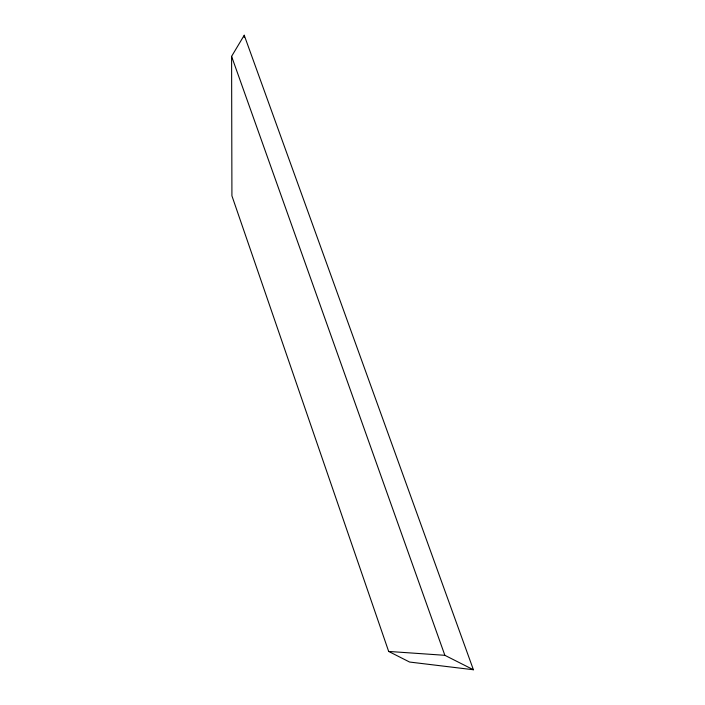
<?xml version="1.0" encoding="UTF-8"?>
<svg xmlns="http://www.w3.org/2000/svg" width="705" height="705" viewBox="0 0 705 705"><rect width="100%" height="100%" fill="white"/><g stroke="black" fill="none" stroke-linecap="round" stroke-linejoin="round"><path stroke-width="1.06" d="M244.186 37.444L244.23 35.25L231.593 56.365L231.919 195.823L388.666 651.438L409.587 662.039L473.408 669.75L244.23 35.25M388.666 651.438L444.864 655.315L473.408 669.75M231.593 56.365L444.864 655.315"/></g></svg>
